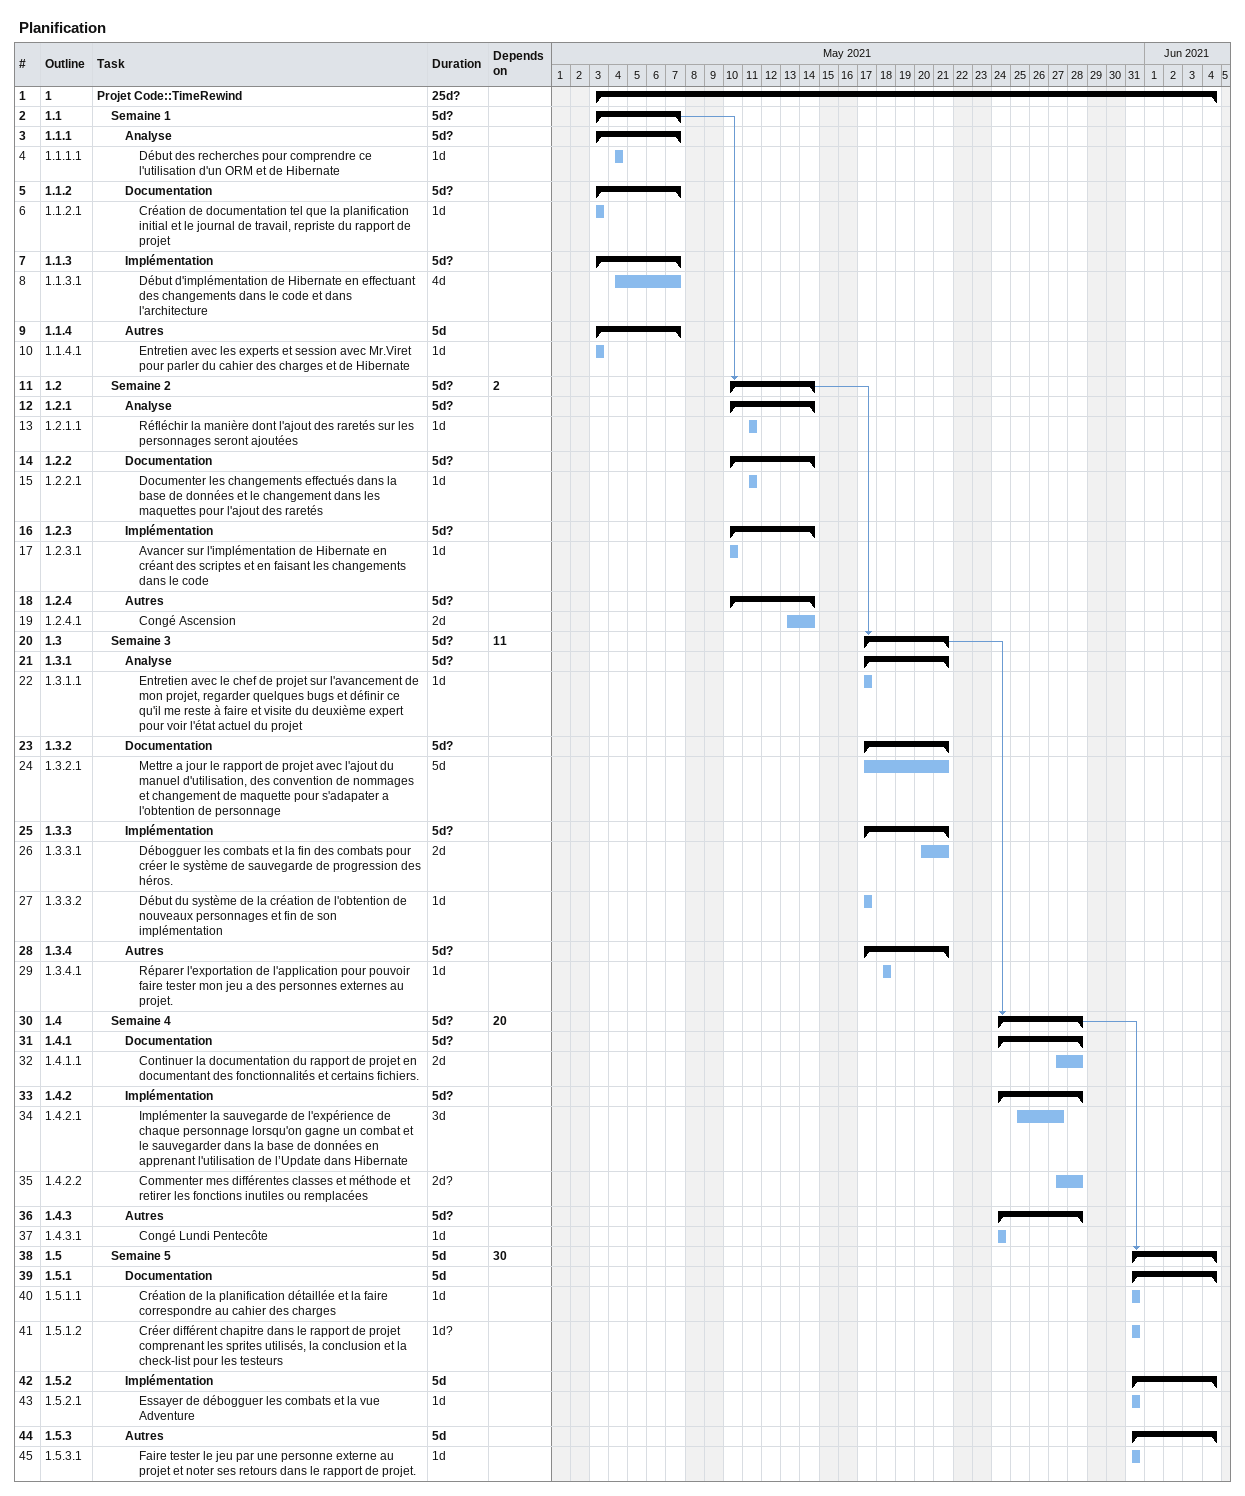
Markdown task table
Planification

| ID | WBS | Task | Duration | Start | Finish | Predecessors |
|---|---|---|---|---|---|---|
| 1 | 1 | **Projet Code::TimeRewind** | 25d? | 2021-05-03 | 2021-06-04 |  |
| 2 | 1.1 | **Semaine 1** | 5d? | 2021-05-03 | 2021-05-07 |  |
| 3 | 1.1.1 | **Analyse** | 5d? | 2021-05-03 | 2021-05-07 |  |
| 4 | 1.1.1.1 | Début des recherches pour comprendre ce l'utilisation d'un ORM et de Hibernate | 1d | 2021-05-04 | 2021-05-04 |  |
| 5 | 1.1.2 | **Documentation** | 5d? | 2021-05-03 | 2021-05-07 |  |
| 6 | 1.1.2.1 | Création de documentation tel que la planification initial et le journal de travail, repriste du rapport de projet | 1d | 2021-05-03 | 2021-05-03 |  |
| 7 | 1.1.3 | **Implémentation** | 5d? | 2021-05-03 | 2021-05-07 |  |
| 8 | 1.1.3.1 | Début d'implémentation de Hibernate en effectuant des changements dans le code et dans l'architecture | 4d | 2021-05-04 | 2021-05-07 |  |
| 9 | 1.1.4 | **Autres** | 5d | 2021-05-03 | 2021-05-07 |  |
| 10 | 1.1.4.1 | Entretien avec les experts et session avec Mr.Viret pour parler du cahier des charges et de Hibernate | 1d | 2021-05-03 | 2021-05-03 |  |
| 11 | 1.2 | **Semaine 2** | 5d? | 2021-05-10 | 2021-05-14 | 2 |
| 12 | 1.2.1 | **Analyse** | 5d? | 2021-05-10 | 2021-05-14 |  |
| 13 | 1.2.1.1 | Réfléchir la manière dont l'ajout des raretés sur les personnages seront ajoutées | 1d | 2021-05-11 | 2021-05-11 |  |
| 14 | 1.2.2 | **Documentation** | 5d? | 2021-05-10 | 2021-05-14 |  |
| 15 | 1.2.2.1 | Documenter les changements effectués dans la base de données et le changement dans les maquettes pour l'ajout des raretés | 1d | 2021-05-11 | 2021-05-11 |  |
| 16 | 1.2.3 | **Implémentation** | 5d? | 2021-05-10 | 2021-05-14 |  |
| 17 | 1.2.3.1 | Avancer sur l'implémentation de Hibernate en créant des scriptes et en faisant les changements dans le code | 1d | 2021-05-10 | 2021-05-10 |  |
| 18 | 1.2.4 | **Autres** | 5d? | 2021-05-10 | 2021-05-14 |  |
| 19 | 1.2.4.1 | Congé Ascension | 2d | 2021-05-13 | 2021-05-14 |  |
| 20 | 1.3 | **Semaine 3** | 5d? | 2021-05-17 | 2021-05-21 | 11 |
| 21 | 1.3.1 | **Analyse** | 5d? | 2021-05-17 | 2021-05-21 |  |
| 22 | 1.3.1.1 | Entretien avec le chef de projet sur l'avancement de mon projet, regarder quelques bugs et définir ce qu'il me reste à faire et visite du deuxième expert pour voir l'état actuel du projet | 1d | 2021-05-17 | 2021-05-17 |  |
| 23 | 1.3.2 | **Documentation** | 5d? | 2021-05-17 | 2021-05-21 |  |
| 24 | 1.3.2.1 | Mettre a jour le rapport de projet avec l'ajout du manuel d'utilisation, des convention de nommages et changement de maquette pour s'adapater a l'obtention de personnage | 5d | 2021-05-17 | 2021-05-21 |  |
| 25 | 1.3.3 | **Implémentation** | 5d? | 2021-05-17 | 2021-05-21 |  |
| 26 | 1.3.3.1 | Débogguer les combats et la fin des combats pour créer le système de sauvegarde de progression des héros. | 2d | 2021-05-20 | 2021-05-21 |  |
| 27 | 1.3.3.2 | Début du système de la création de l'obtention de nouveaux personnages et fin de son implémentation | 1d | 2021-05-17 | 2021-05-17 |  |
| 28 | 1.3.4 | **Autres** | 5d? | 2021-05-17 | 2021-05-21 |  |
| 29 | 1.3.4.1 | Réparer l'exportation de l'application pour pouvoir faire tester mon jeu a des personnes externes au projet. | 1d | 2021-05-18 | 2021-05-18 |  |
| 30 | 1.4 | **Semaine 4** | 5d? | 2021-05-24 | 2021-05-28 | 20 |
| 31 | 1.4.1 | **Documentation** | 5d? | 2021-05-24 | 2021-05-28 |  |
| 32 | 1.4.1.1 | Continuer la documentation du rapport de projet en documentant des fonctionnalités et certains fichiers. | 2d | 2021-05-27 | 2021-05-28 |  |
| 33 | 1.4.2 | **Implémentation** | 5d? | 2021-05-24 | 2021-05-28 |  |
| 34 | 1.4.2.1 | Implémenter la sauvegarde de l'expérience de chaque personnage lorsqu'on gagne un combat et le sauvegarder dans la base de données en apprenant l'utilisation de l’Update dans Hibernate | 3d | 2021-05-25 | 2021-05-27 |  |
| 35 | 1.4.2.2 | Commenter mes différentes classes et méthode et retirer les fonctions inutiles ou remplacées | 2d? | 2021-05-27 | 2021-05-28 |  |
| 36 | 1.4.3 | **Autres** | 5d? | 2021-05-24 | 2021-05-28 |  |
| 37 | 1.4.3.1 | Congé Lundi Pentecôte | 1d | 2021-05-24 | 2021-05-24 |  |
| 38 | 1.5 | **Semaine 5** | 5d | 2021-05-31 | 2021-06-04 | 30 |
| 39 | 1.5.1 | **Documentation** | 5d | 2021-05-31 | 2021-06-04 |  |
| 40 | 1.5.1.1 | Création de la planification détaillée et la faire correspondre au cahier des charges | 1d | 2021-05-31 | 2021-05-31 |  |
| 41 | 1.5.1.2 | Créer différent chapitre dans le rapport de projet comprenant les sprites utilisés, la conclusion et la check-list pour les testeurs | 1d? | 2021-05-31 | 2021-05-31 |  |
| 42 | 1.5.2 | **Implémentation** | 5d | 2021-05-31 | 2021-06-04 |  |
| 43 | 1.5.2.1 | Essayer de débogguer les combats et la vue Adventure | 1d | 2021-05-31 | 2021-05-31 |  |
| 44 | 1.5.3 | **Autres** | 5d | 2021-05-31 | 2021-06-04 |  |
| 45 | 1.5.3.1 | Faire tester le jeu par une personne externe au projet et noter ses retours dans le rapport de projet. | 1d | 2021-05-31 | 2021-05-31 |  |
